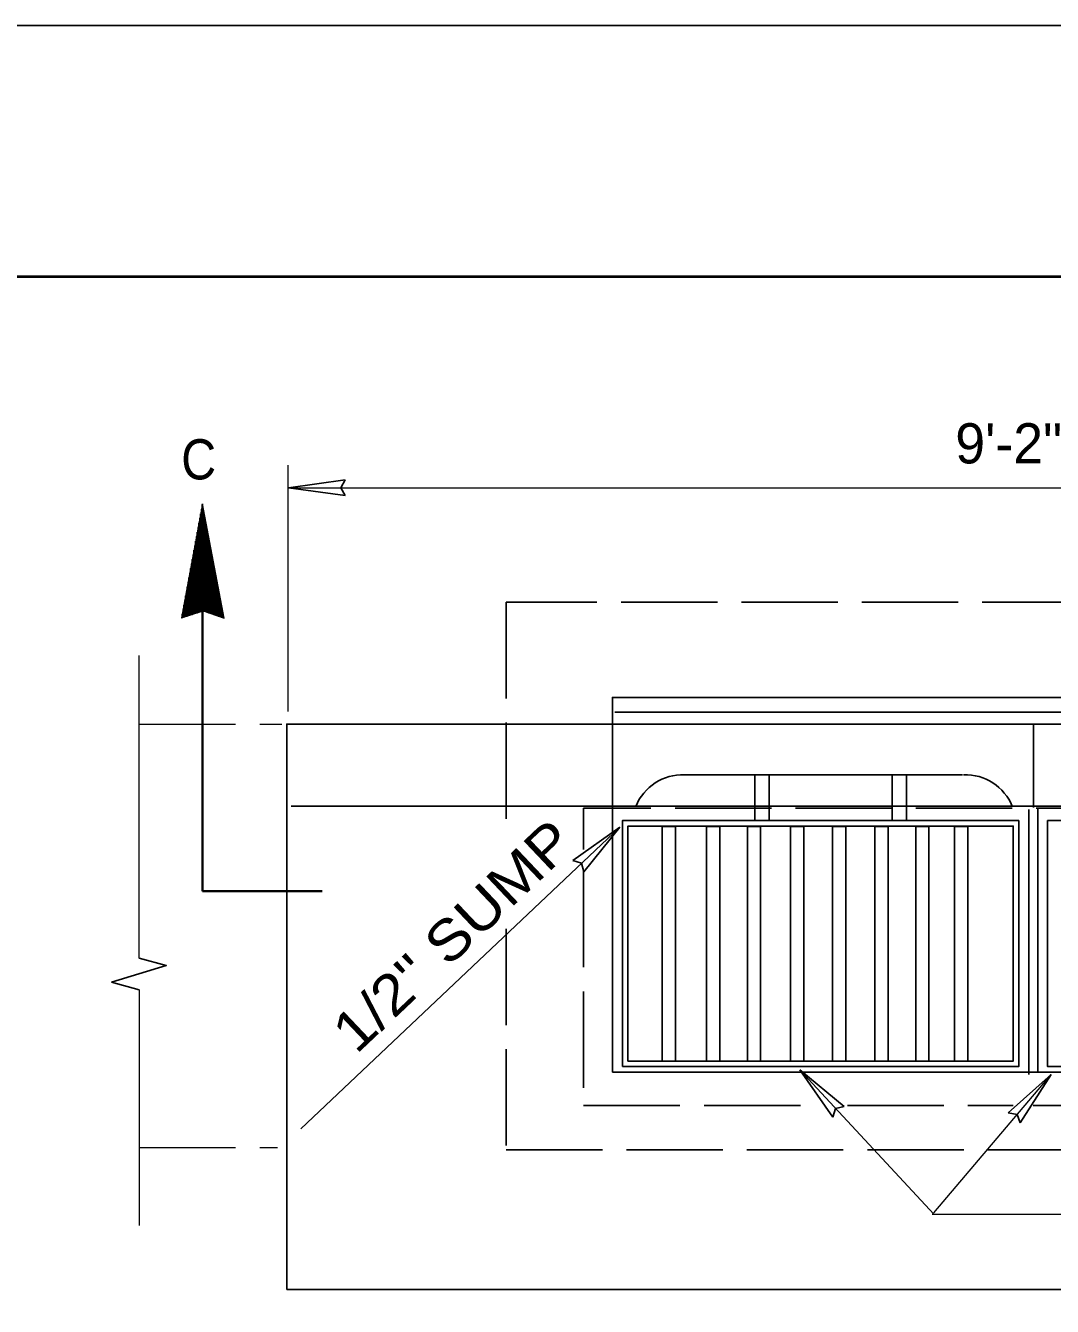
# Model space of a CAD drawing. Extents: x -3298 to 405, y -472 to 2211.
# Drawn here: x -1430.6 to -1123.7, y 1437.7 to 1820.5 of the extents above; entities that cross this region are included whole.
import ezdxf

# ---------------------------------------------------------------- set-up
doc = ezdxf.new("R2010")
doc.units = 0
doc.header["$LTSCALE"] = 4.8
doc.linetypes.add('LONG_DASHED', pattern=[7.5, 6, -1.5])
doc.layers.add('1', color=7, linetype='Continuous', lineweight=13)
doc.layers.add('15', color=7, linetype='Continuous', lineweight=13)
doc.layers.add('10', color=7, linetype='Continuous')

msp = doc.modelspace()

# ---------------------------------------------------------------- linework, layer by layer
at = {"layer": '1', "lineweight": 40}
msp.add_line((-2941.365, 1745.468), (308.635, 1745.468), dxfattribs=at)
at = {"layer": '1'}
for p, q in [((-1352.072, 1615.443), (-1352.072, 1689.123)), ((-1352.072, 1682.368), (-908.606, 1682.368)), ((-1396.638, 1541.744), (-1396.638, 1632.173)), ((-1348.347, 1490.784), (-1253, 1580.902)), ((-1396.638, 1532.315), (-1396.638, 1461.878)), ((-1159.143, 1465.273), (-1199.203, 1508.344)), ((-1159.143, 1465.604), (-1124.05, 1507.018)), ((-1159.558, 1465.273), (-1004.941, 1465.273))]:
    msp.add_line(p, q, dxfattribs=at)
at = {"layer": '1', "lineweight": 25}
for p, q in [((-1352.068, 1682.36), (-1335.038, 1684.7)), ((-1352.068, 1682.36), (-1335.038, 1680.02)), ((-1254.49, 1615.275), (-1004.089, 1615.275)), ((-1129.348, 1586.783), (-1129.348, 1611.408)), ((-1150.537, 1596.555), (-1234.143, 1596.555)), ((-1351.203, 1587.193), (-907.483, 1587.193)), ((-1130.672, 1506.936), (-1130.672, 1586.163)), ((-1128.023, 1507.598), (-1128.023, 1586.462)), ((-1253.008, 1580.906), (-1266.993, 1570.908)), ((-1253.008, 1580.906), (-1263.778, 1567.507)), ((-1396.638, 1532.315), (-1404.952, 1534.533)), ((-1199.207, 1508.336), (-1185.895, 1497.459)), ((-1199.207, 1508.336), (-1189.322, 1494.273)), ((-1124.058, 1507.021), (-1136.853, 1495.542)), ((-1124.058, 1507.021), (-1133.283, 1492.516))]:
    msp.add_line(p, q, dxfattribs=at)
at = {"layer": '1', "lineweight": 35}
for q in [(-1377.729, 1672.216), (-1341.974, 1561.769)]:
    msp.add_line((-1377.729, 1561.769), q, dxfattribs=at)
at = {"layer": '1', "linetype": 'LONG_DASHED'}
for p, q in [((-1396.638, 1611.713), (-1353.968, 1611.713)), ((-1396.638, 1485.152), (-1355.292, 1485.152))]:
    msp.add_line(p, q, dxfattribs=at)
at = {"layer": '1', "linetype": 'LONG_DASHED', "lineweight": 25}
for p, q in [((-1212.612, 1582.805), (-1212.612, 1596.288)), ((-1208.305, 1582.805), (-1208.305, 1596.288)), ((-1171.56, 1582.805), (-1171.56, 1596.288)), ((-1167.253, 1582.805), (-1167.253, 1596.288)), ((-1184.904, 1497.74), (-1135.348, 1497.74))]:
    msp.add_line(p, q, dxfattribs=at)
at = {"layer": '1', "lineweight": 25}
for points in [[(-3091.365, -379.533), (-3091.365, 1820.468), (358.635, 1820.468)], [(-1335.038, 1684.7), (-1336.356, 1682.336), (-1335.038, 1680.02)], [(-1263.778, 1567.507), (-1264.444, 1570.13), (-1266.993, 1570.908)], [(-1396.638, 1541.744), (-1388.582, 1539.595), (-1404.952, 1534.533)], [(-1185.895, 1497.459), (-1188.523, 1496.814), (-1189.322, 1494.273)], [(-1133.283, 1492.516), (-1134.235, 1495.049), (-1136.853, 1495.542)]]:
    msp.add_lwpolyline(points, dxfattribs=at)
at = {"layer": '1', "linetype": 'LONG_DASHED', "lineweight": 25}
for points in [[(-971.805, 1577.565), (-971.805, 1648.154), (-1286.977, 1648.154), (-1286.977, 1578.386)], [(-991.669, 1568.7), (-991.669, 1586.531), (-1263.802, 1586.531), (-1263.802, 1574.25)], [(-1263.802, 1567.828), (-1263.802, 1497.74), (-1191.74, 1497.74)], [(-1129.366, 1497.74), (-991.669, 1497.74), (-991.669, 1561.422)], [(-1286.977, 1550.526), (-1286.977, 1484.488), (-971.805, 1484.488), (-971.805, 1549.637)]]:
    msp.add_lwpolyline(points, dxfattribs=at)
at = {"layer": '1', "lineweight": 25}
for points in [[(-1255.194, 1507.679), (-1004.249, 1507.679), (-1004.249, 1619.662), (-1255.194, 1619.662)], [(-1352.527, 1442.743), (-908.241, 1442.743), (-908.241, 1611.71), (-1352.527, 1611.71)], [(-1252.215, 1509.336), (-1133.694, 1509.336), (-1133.694, 1582.887), (-1252.215, 1582.887)], [(-1250.559, 1510.992), (-1135.35, 1510.992), (-1135.35, 1581.231), (-1250.559, 1581.231)], [(-1240.337, 1510.993), (-1236.364, 1510.993), (-1236.364, 1581.065), (-1240.337, 1581.065)], [(-1223.122, 1510.993), (-1227.094, 1510.993), (-1227.094, 1581.065), (-1223.122, 1581.065)], [(-1214.845, 1510.993), (-1210.873, 1510.993), (-1210.873, 1581.065), (-1214.845, 1581.065)], [(-1197.962, 1510.993), (-1201.934, 1510.993), (-1201.934, 1581.065), (-1197.962, 1581.065)], [(-1189.352, 1510.993), (-1185.379, 1510.993), (-1185.379, 1581.065), (-1189.352, 1581.065)], [(-1172.802, 1510.993), (-1176.774, 1510.993), (-1176.774, 1581.065), (-1172.802, 1581.065)], [(-1164.522, 1510.993), (-1160.549, 1510.993), (-1160.549, 1581.065), (-1164.522, 1581.065)], [(-1148.965, 1510.993), (-1152.938, 1510.993), (-1152.938, 1581.065), (-1148.965, 1581.065)], [(-1006.567, 1509.336), (-1125.088, 1509.336), (-1125.088, 1582.887), (-1006.567, 1582.887)]]:
    msp.add_lwpolyline(points, close=True, dxfattribs=at)
for centre, start, end in [((-1234.164, 1581.415), 87.99572, 157.90903), ((-1149.674, 1581.415), 22.09097, 92.00427)]:
    msp.add_arc(centre, 15.149, start, end, dxfattribs=at)
at = {"layer": '15'}
for p, q in [((-1377.898, 1676.742), (-1377.608, 1676.742)), ((-1377.852, 1676.992), (-1377.655, 1676.992)), ((-1377.806, 1677.242), (-1377.703, 1677.242)), ((-1377.794, 1645.47), (-1377.794, 1677.306)), ((-1377.76, 1677.492), (-1377.75, 1677.492)), ((-1378.584, 1672.992), (-1376.896, 1672.992)), ((-1378.544, 1645.222), (-1378.544, 1673.211)), ((-1378.538, 1673.242), (-1376.943, 1673.242)), ((-1378.493, 1673.492), (-1376.991, 1673.492)), ((-1378.447, 1673.742), (-1377.038, 1673.742)), ((-1378.401, 1673.992), (-1377.086, 1673.992)), ((-1378.355, 1674.242), (-1377.133, 1674.242)), ((-1378.309, 1674.492), (-1377.18, 1674.492)), ((-1378.294, 1645.305), (-1378.294, 1674.576)), ((-1378.264, 1674.742), (-1377.228, 1674.742)), ((-1378.218, 1674.992), (-1377.275, 1674.992)), ((-1378.173, 1675.242), (-1377.322, 1675.242)), ((-1378.127, 1675.492), (-1377.37, 1675.492)), ((-1378.081, 1675.742), (-1377.418, 1675.742)), ((-1378.044, 1645.388), (-1378.044, 1675.941)), ((-1378.035, 1675.992), (-1377.465, 1675.992)), ((-1377.989, 1676.242), (-1377.513, 1676.242)), ((-1377.943, 1676.492), (-1377.56, 1676.492)), ((-1377.544, 1645.548), (-1377.544, 1676.409)), ((-1377.294, 1645.461), (-1377.294, 1675.092)), ((-1377.044, 1645.374), (-1377.044, 1673.773)), ((-1379.294, 1644.974), (-1379.294, 1669.115)), ((-1379.271, 1669.242), (-1376.184, 1669.242)), ((-1379.225, 1669.492), (-1376.232, 1669.492)), ((-1379.179, 1669.742), (-1376.279, 1669.742)), ((-1379.133, 1669.992), (-1376.327, 1669.992)), ((-1379.088, 1670.242), (-1376.374, 1670.242)), ((-1379.044, 1645.057), (-1379.044, 1670.48)), ((-1379.042, 1670.492), (-1376.422, 1670.492)), ((-1378.997, 1670.742), (-1376.469, 1670.742)), ((-1378.951, 1670.992), (-1376.517, 1670.992)), ((-1378.905, 1671.242), (-1376.563, 1671.242)), ((-1378.859, 1671.492), (-1376.611, 1671.492)), ((-1378.813, 1671.742), (-1376.658, 1671.742)), ((-1378.794, 1645.139), (-1378.794, 1671.845)), ((-1378.768, 1671.992), (-1376.706, 1671.992)), ((-1378.722, 1672.242), (-1376.753, 1672.242)), ((-1378.676, 1672.492), (-1376.801, 1672.492)), ((-1378.63, 1672.742), (-1376.848, 1672.742)), ((-1376.794, 1645.288), (-1376.794, 1672.456)), ((-1376.544, 1645.202), (-1376.544, 1671.138)), ((-1376.294, 1645.115), (-1376.294, 1669.821)), ((-1380.003, 1665.242), (-1375.425, 1665.242)), ((-1379.957, 1665.492), (-1375.473, 1665.492)), ((-1379.912, 1665.742), (-1375.52, 1665.742)), ((-1379.866, 1665.992), (-1375.568, 1665.992)), ((-1379.82, 1666.242), (-1375.615, 1666.242)), ((-1379.794, 1644.808), (-1379.794, 1666.384)), ((-1379.774, 1666.492), (-1375.663, 1666.492)), ((-1379.729, 1666.742), (-1375.71, 1666.742)), ((-1379.683, 1666.992), (-1375.758, 1666.992)), ((-1379.638, 1667.242), (-1375.805, 1667.242)), ((-1379.592, 1667.492), (-1375.853, 1667.492)), ((-1379.546, 1667.742), (-1375.9, 1667.742)), ((-1379.544, 1644.892), (-1379.544, 1667.75)), ((-1379.5, 1667.992), (-1375.947, 1667.992)), ((-1379.454, 1668.242), (-1375.994, 1668.242)), ((-1379.408, 1668.492), (-1376.042, 1668.492)), ((-1379.363, 1668.742), (-1376.089, 1668.742)), ((-1379.317, 1668.992), (-1376.137, 1668.992)), ((-1376.044, 1645.029), (-1376.044, 1668.503)), ((-1375.794, 1644.943), (-1375.794, 1667.186)), ((-1375.544, 1644.856), (-1375.544, 1665.868)), ((-1380.69, 1661.492), (-1374.713, 1661.492)), ((-1380.644, 1661.742), (-1374.761, 1661.742)), ((-1380.598, 1661.992), (-1374.808, 1661.992)), ((-1380.553, 1662.242), (-1374.856, 1662.242)), ((-1380.544, 1644.561), (-1380.544, 1662.289)), ((-1380.507, 1662.492), (-1374.903, 1662.492)), ((-1380.462, 1662.742), (-1374.951, 1662.742)), ((-1380.416, 1662.992), (-1374.998, 1662.992)), ((-1380.37, 1663.242), (-1375.046, 1663.242)), ((-1380.324, 1663.492), (-1375.093, 1663.492)), ((-1380.294, 1644.643), (-1380.294, 1663.654)), ((-1380.278, 1663.742), (-1375.141, 1663.742)), ((-1380.233, 1663.992), (-1375.188, 1663.992)), ((-1380.187, 1664.242), (-1375.236, 1664.242)), ((-1380.141, 1664.492), (-1375.283, 1664.492)), ((-1380.095, 1664.742), (-1375.33, 1664.742)), ((-1380.049, 1664.992), (-1375.378, 1664.992)), ((-1380.044, 1644.726), (-1380.044, 1665.019)), ((-1375.294, 1644.77), (-1375.294, 1664.551)), ((-1375.044, 1644.683), (-1375.044, 1663.233)), ((-1374.794, 1644.597), (-1374.794, 1661.916)), ((-1381.377, 1657.742), (-1374.003, 1657.742)), ((-1381.331, 1657.992), (-1374.05, 1657.992)), ((-1381.294, 1644.312), (-1381.294, 1658.193)), ((-1381.285, 1658.242), (-1374.097, 1658.242)), ((-1381.239, 1658.492), (-1374.144, 1658.492)), ((-1381.194, 1658.742), (-1374.192, 1658.742)), ((-1381.148, 1658.992), (-1374.239, 1658.992)), ((-1381.103, 1659.242), (-1374.287, 1659.242)), ((-1381.057, 1659.492), (-1374.334, 1659.492)), ((-1381.044, 1644.395), (-1381.044, 1659.558)), ((-1381.011, 1659.742), (-1374.382, 1659.742)), ((-1380.965, 1659.992), (-1374.429, 1659.992)), ((-1380.919, 1660.242), (-1374.477, 1660.242)), ((-1380.873, 1660.492), (-1374.524, 1660.492)), ((-1380.828, 1660.742), (-1374.572, 1660.742)), ((-1380.794, 1644.478), (-1380.794, 1660.924)), ((-1380.782, 1660.992), (-1374.619, 1660.992)), ((-1380.736, 1661.242), (-1374.667, 1661.242)), ((-1374.544, 1644.511), (-1374.544, 1660.598)), ((-1374.294, 1644.424), (-1374.294, 1659.28)), ((-1374.044, 1644.338), (-1374.044, 1657.963)), ((-1382.109, 1653.742), (-1373.243, 1653.742)), ((-1382.063, 1653.992), (-1373.291, 1653.992)), ((-1382.044, 1644.064), (-1382.044, 1654.098)), ((-1382.018, 1654.242), (-1373.338, 1654.242)), ((-1381.972, 1654.492), (-1373.386, 1654.492)), ((-1381.927, 1654.742), (-1373.433, 1654.742)), ((-1381.881, 1654.992), (-1373.48, 1654.992)), ((-1381.835, 1655.242), (-1373.528, 1655.242)), ((-1381.794, 1644.147), (-1381.794, 1655.463)), ((-1381.789, 1655.492), (-1373.575, 1655.492)), ((-1381.743, 1655.742), (-1373.623, 1655.742)), ((-1381.697, 1655.992), (-1373.67, 1655.992)), ((-1381.652, 1656.242), (-1373.718, 1656.242)), ((-1381.606, 1656.492), (-1373.765, 1656.492)), ((-1381.56, 1656.742), (-1373.812, 1656.742)), ((-1381.544, 1644.23), (-1381.544, 1656.828)), ((-1381.514, 1656.992), (-1373.86, 1656.992)), ((-1381.468, 1657.242), (-1373.908, 1657.242)), ((-1381.423, 1657.492), (-1373.955, 1657.492)), ((-1373.794, 1644.252), (-1373.794, 1656.645)), ((-1373.544, 1644.165), (-1373.544, 1655.328)), ((-1373.294, 1644.078), (-1373.294, 1654.01)), ((-1382.796, 1649.992), (-1372.532, 1649.992)), ((-1382.794, 1643.817), (-1382.794, 1650.003)), ((-1382.75, 1650.242), (-1372.579, 1650.242)), ((-1382.704, 1650.492), (-1372.627, 1650.492)), ((-1382.659, 1650.742), (-1372.674, 1650.742)), ((-1382.613, 1650.992), (-1372.722, 1650.992)), ((-1382.568, 1651.242), (-1372.769, 1651.242)), ((-1382.544, 1643.899), (-1382.544, 1651.368)), ((-1382.522, 1651.492), (-1372.817, 1651.492)), ((-1382.476, 1651.742), (-1372.863, 1651.742)), ((-1382.43, 1651.992), (-1372.911, 1651.992)), ((-1382.384, 1652.242), (-1372.958, 1652.242)), ((-1382.338, 1652.492), (-1373.006, 1652.492)), ((-1382.294, 1643.982), (-1382.294, 1652.733)), ((-1382.293, 1652.742), (-1373.053, 1652.742)), ((-1382.247, 1652.992), (-1373.101, 1652.992)), ((-1382.201, 1653.242), (-1373.148, 1653.242)), ((-1382.155, 1653.492), (-1373.196, 1653.492)), ((-1373.044, 1643.993), (-1373.044, 1652.693)), ((-1372.794, 1643.906), (-1372.794, 1651.375)), ((-1372.544, 1643.819), (-1372.544, 1650.058)), ((-1383.483, 1646.242), (-1371.82, 1646.242)), ((-1383.437, 1646.492), (-1371.868, 1646.492)), ((-1383.392, 1646.742), (-1371.915, 1646.742)), ((-1383.346, 1646.992), (-1371.963, 1646.992)), ((-1383.3, 1647.242), (-1372.01, 1647.242)), ((-1383.294, 1643.651), (-1383.294, 1647.272)), ((-1383.254, 1647.492), (-1372.058, 1647.492)), ((-1383.208, 1647.742), (-1372.105, 1647.742)), ((-1383.163, 1647.992), (-1372.153, 1647.992)), ((-1383.117, 1648.242), (-1372.2, 1648.242)), ((-1383.071, 1648.492), (-1372.248, 1648.492)), ((-1383.044, 1643.733), (-1383.044, 1648.638)), ((-1383.025, 1648.742), (-1372.294, 1648.742)), ((-1382.979, 1648.992), (-1372.342, 1648.992)), ((-1382.933, 1649.242), (-1372.389, 1649.242)), ((-1382.888, 1649.492), (-1372.437, 1649.492)), ((-1382.842, 1649.742), (-1372.484, 1649.742)), ((-1372.294, 1643.733), (-1372.294, 1648.74)), ((-1372.044, 1643.647), (-1372.044, 1647.423)), ((-1371.794, 1643.56), (-1371.794, 1646.105)), ((-1383.987, 1643.492), (-1383.776, 1643.492)), ((-1383.941, 1643.742), (-1383.02, 1643.742)), ((-1383.895, 1643.992), (-1382.264, 1643.992)), ((-1383.849, 1644.242), (-1381.508, 1644.242)), ((-1383.803, 1644.492), (-1380.753, 1644.492)), ((-1383.794, 1643.486), (-1383.794, 1644.542)), ((-1383.758, 1644.742), (-1379.997, 1644.742)), ((-1383.712, 1644.992), (-1379.241, 1644.992)), ((-1383.666, 1645.242), (-1378.485, 1645.242)), ((-1383.62, 1645.492), (-1377.729, 1645.492)), ((-1383.574, 1645.742), (-1371.725, 1645.742)), ((-1383.544, 1643.568), (-1383.544, 1645.907)), ((-1383.528, 1645.992), (-1371.773, 1645.992)), ((-1377.383, 1645.492), (-1371.678, 1645.492)), ((-1376.66, 1645.242), (-1371.631, 1645.242)), ((-1375.937, 1644.992), (-1371.583, 1644.992)), ((-1375.213, 1644.742), (-1371.536, 1644.742)), ((-1374.49, 1644.492), (-1371.488, 1644.492)), ((-1373.767, 1644.242), (-1371.441, 1644.242)), ((-1373.043, 1643.992), (-1371.393, 1643.992)), ((-1372.319, 1643.742), (-1371.346, 1643.742)), ((-1371.596, 1643.492), (-1371.298, 1643.492)), ((-1371.544, 1643.474), (-1371.544, 1644.787)), ((-1371.294, 1643.388), (-1371.294, 1643.469))]:
    msp.add_line(p, q, dxfattribs=at)
msp.add_lwpolyline([(-1371.278, 1643.382), (-1377.755, 1677.52), (-1384, 1643.418), (-1377.553, 1645.55)], close=True, dxfattribs=at)

# ---------------------------------------------------------------- texts
at = {"layer": '10'}
msp.add_text('9\'-2"', height=12, dxfattribs=at).set_placement((-1152.698, 1689.626))
at = {"layer": '10', "width": 0.9}
msp.add_text('C', height=12, dxfattribs=at).set_placement((-1384.084, 1684.84))
at = {"layer": '10', "width": 1.15}
msp.add_text(" 1/2'' SUMP", height=12, rotation=43.441, dxfattribs=at).set_placement((-1335.529, 1509.258))

doc.saveas('drawing.dxf')
